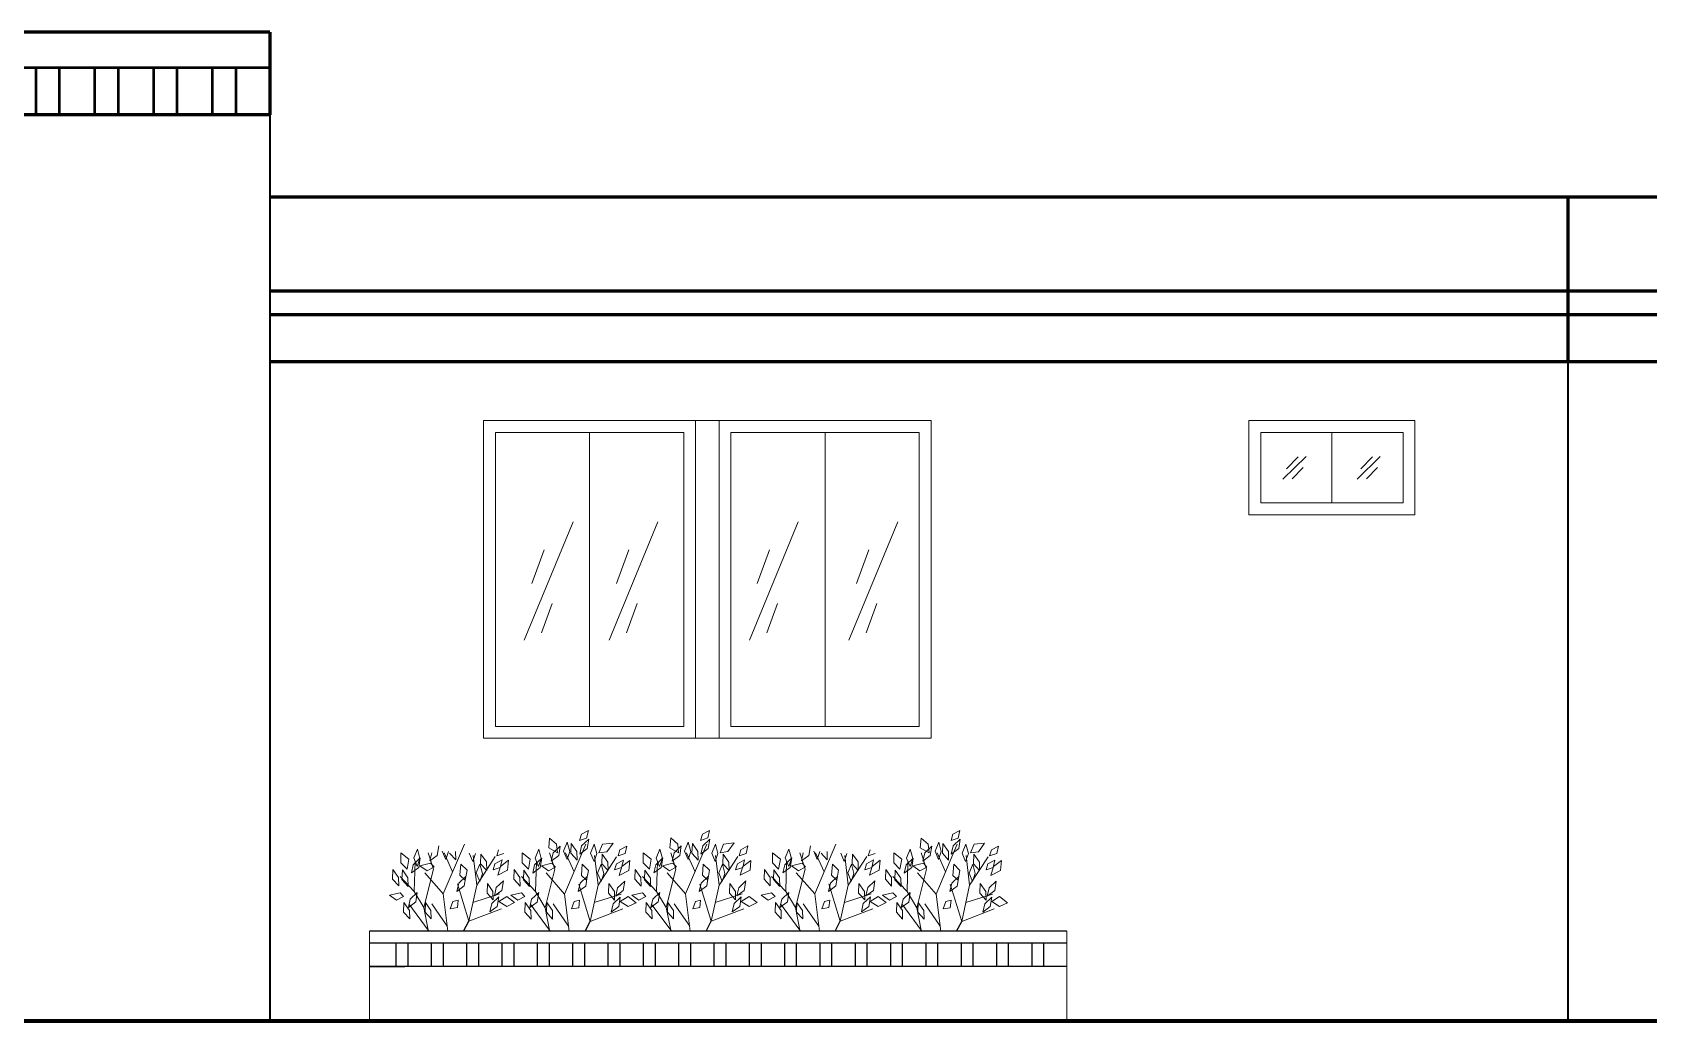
# Model space of a CAD drawing. Header units: centimetres. Extents: x 48 to 15845, y 265 to 7947.
# Drawn here: x 54.9 to 61.77, y 288.83 to 293.03 of the extents above; entities that cross this region are included whole.
import ezdxf

# ---------------------------------------------------------------- set-up
doc = ezdxf.new("R2010")
doc.units = ezdxf.units.CM
doc.layers.add('ARBOLES-PLANTA', color=7, linetype='Continuous')
for name, color, linetype, lineweight in [('bajo', 152, 'Continuous', 13), ('carga', 10, 'Continuous', 35), ('LOSA', 122, 'Continuous', 60), ('PUERTAS Y VENTANAS', 210, 'Continuous', 5), ('TIERRA', 3, 'Continuous', 90)]:
    doc.layers.add(name, color=color, linetype=linetype, lineweight=lineweight)

msp = doc.modelspace()

# ---------------------------------------------------------------- linework, layer by layer
at = {"layer": 'ARBOLES-PLANTA', "color": 52, "linetype": 'Continuous', "lineweight": 20}
for p, q in [((57.747, 289.6262), (57.777, 289.6421)), ((57.777, 289.6421), (57.7695, 289.6103)), ((56.6213, 289.5358), (56.6278, 289.5763)), ((57.0945, 289.5677), (57.0982, 289.61)), ((57.0982, 289.61), (57.1282, 289.5836)), ((57.1432, 289.5758), (57.1133, 289.5473)), ((57.1282, 289.5836), (57.1319, 289.5466)), ((57.1367, 289.5354), (57.1432, 289.5758)), ((57.1577, 289.5545), (57.1733, 289.5924)), ((57.1733, 289.5924), (57.1839, 289.5524)), ((57.1886, 289.5453), (57.1902, 289.5862)), ((57.1902, 289.5862), (57.2139, 289.5523)), ((57.2255, 289.5994), (57.233, 289.6259)), ((57.2555, 289.61), (57.2255, 289.5994)), ((57.2343, 289.577), (57.2262, 289.5418)), ((57.233, 289.6259), (57.2629, 289.6417)), ((57.2642, 289.6055), (57.2343, 289.577)), ((57.2629, 289.6417), (57.2555, 289.61)), ((57.2577, 289.5651), (57.2642, 289.6055)), ((57.2724, 289.546), (57.288, 289.5839)), ((57.288, 289.5839), (57.2986, 289.544)), ((57.3079, 289.5466), (57.3228, 289.5836)), ((57.3228, 289.5836), (57.3678, 289.5889)), ((57.3678, 289.5889), (57.3416, 289.5519)), ((57.3965, 289.5601), (57.4265, 289.576)), ((57.4265, 289.576), (57.419, 289.5442)), ((57.6085, 289.568), (57.6123, 289.6103)), ((57.6123, 289.6103), (57.6422, 289.5839)), ((57.6572, 289.5762), (57.6273, 289.5476)), ((57.6422, 289.5839), (57.646, 289.5469)), ((57.6507, 289.5357), (57.6572, 289.5762)), ((57.6717, 289.5548), (57.6873, 289.5927)), ((57.6873, 289.5927), (57.6979, 289.5528)), ((57.7026, 289.5456), (57.7043, 289.5865)), ((57.7043, 289.5865), (57.7279, 289.5526)), ((57.7395, 289.5998), (57.747, 289.6262)), ((57.7695, 289.6103), (57.7395, 289.5998)), ((57.7483, 289.5773), (57.7403, 289.5421)), ((57.7783, 289.6059), (57.7483, 289.5773)), ((57.7718, 289.5654), (57.7783, 289.6059)), ((57.7864, 289.5463), (57.802, 289.5842)), ((57.802, 289.5842), (57.8126, 289.5443)), ((57.8219, 289.5469), (57.8369, 289.5839)), ((57.8369, 289.5839), (57.8818, 289.5892)), ((57.8818, 289.5892), (57.8556, 289.5522)), ((57.9106, 289.5604), (57.9405, 289.5763)), ((57.9405, 289.5763), (57.933, 289.5446)), ((58.199, 289.5358), (58.2055, 289.5763)), ((58.6722, 289.5677), (58.676, 289.61)), ((58.676, 289.61), (58.7059, 289.5836)), ((58.7209, 289.5758), (58.691, 289.5473)), ((58.7059, 289.5836), (58.7096, 289.5466)), ((58.7144, 289.5354), (58.7209, 289.5758)), ((58.7354, 289.5545), (58.751, 289.5924)), ((58.751, 289.5924), (58.7616, 289.5524)), ((58.7663, 289.5453), (58.7679, 289.5862)), ((58.7679, 289.5862), (58.7916, 289.5523)), ((58.8032, 289.5994), (58.8107, 289.6259)), ((58.8332, 289.61), (58.8032, 289.5994)), ((58.812, 289.577), (58.804, 289.5418)), ((58.8107, 289.6259), (58.8407, 289.6417)), ((58.8419, 289.6055), (58.812, 289.577)), ((58.8407, 289.6417), (58.8332, 289.61)), ((58.8355, 289.5651), (58.8419, 289.6055)), ((58.8501, 289.546), (58.8657, 289.5839)), ((58.8657, 289.5839), (58.8763, 289.544)), ((58.8856, 289.5466), (58.9005, 289.5836)), ((58.9005, 289.5836), (58.9455, 289.5889)), ((58.9455, 289.5889), (58.9193, 289.5519)), ((58.9742, 289.5601), (59.0042, 289.576)), ((59.0042, 289.576), (58.9967, 289.5442)), ((56.4668, 289.547), (56.4668, 289.5047)), ((56.5005, 289.5206), (56.4668, 289.547)), ((56.4668, 289.5047), (56.493, 289.4783)), ((56.493, 289.4783), (56.5005, 289.5206)), ((56.5492, 289.5254), (56.5193, 289.4968)), ((56.5213, 289.5252), (56.5368, 289.5631)), ((56.536, 289.489), (56.5213, 289.5252)), ((56.5475, 289.5232), (56.536, 289.489)), ((56.5368, 289.5631), (56.5475, 289.5232)), ((56.5427, 289.4849), (56.5492, 289.5254)), ((56.5979, 289.5477), (56.5898, 289.5125)), ((56.5898, 289.5125), (56.6213, 289.5358)), ((56.6571, 289.5187), (56.6423, 289.5549)), ((56.6685, 289.5529), (56.6571, 289.5187)), ((56.6994, 289.5167), (56.6732, 289.5457)), ((56.6985, 289.5527), (56.6994, 289.5167)), ((56.7718, 289.5102), (56.757, 289.5464)), ((56.7832, 289.5444), (56.7718, 289.5102)), ((56.8049, 289.5011), (56.8065, 289.5421)), ((56.8065, 289.5421), (56.8302, 289.5082)), ((56.8302, 289.5082), (56.8311, 289.4721)), ((56.8663, 289.5011), (56.8962, 289.517)), ((56.8737, 289.5341), (56.8811, 289.5605)), ((56.9036, 289.5447), (56.8737, 289.5341)), ((56.8962, 289.517), (56.8887, 289.4853)), ((56.8898, 289.4888), (56.9235, 289.5153)), ((56.9235, 289.5153), (56.9197, 289.473)), ((56.9822, 289.5466), (56.9822, 289.5043)), ((57.0159, 289.5201), (56.9822, 289.5466)), ((57.0084, 289.4778), (57.0159, 289.5201)), ((57.0646, 289.5249), (57.0347, 289.4964)), ((57.0367, 289.5248), (57.0522, 289.5627)), ((57.0514, 289.4885), (57.0367, 289.5248)), ((57.0628, 289.5227), (57.0514, 289.4885)), ((57.0522, 289.5627), (57.0628, 289.5227)), ((57.0581, 289.4845), (57.0646, 289.5249)), ((57.1319, 289.5466), (57.0945, 289.5677)), ((57.1133, 289.5473), (57.1052, 289.5121)), ((57.1052, 289.5121), (57.1367, 289.5354)), ((57.1725, 289.5182), (57.1577, 289.5545)), ((57.1839, 289.5524), (57.1725, 289.5182)), ((57.2148, 289.5162), (57.1886, 289.5453)), ((57.2139, 289.5523), (57.2148, 289.5162)), ((57.2262, 289.5418), (57.2577, 289.5651)), ((57.2872, 289.5097), (57.2724, 289.546)), ((57.2986, 289.544), (57.2872, 289.5097)), ((57.3416, 289.5519), (57.3079, 289.5466)), ((57.3202, 289.5007), (57.3219, 289.5417)), ((57.3219, 289.5417), (57.3456, 289.5077)), ((57.3456, 289.5077), (57.3465, 289.4717)), ((57.3817, 289.5007), (57.4116, 289.5166)), ((57.3891, 289.5337), (57.3965, 289.5601)), ((57.419, 289.5442), (57.3891, 289.5337)), ((57.4116, 289.5166), (57.4041, 289.4848)), ((57.4052, 289.4884), (57.4389, 289.5149)), ((57.4389, 289.5149), (57.4351, 289.4726)), ((57.5299, 289.5205), (57.4962, 289.5469)), ((57.4962, 289.5469), (57.4962, 289.5046)), ((57.5224, 289.4782), (57.5299, 289.5205)), ((57.5786, 289.5252), (57.5487, 289.4967)), ((57.5507, 289.5251), (57.5663, 289.563)), ((57.5654, 289.4888), (57.5507, 289.5251)), ((57.5769, 289.523), (57.5654, 289.4888)), ((57.5663, 289.563), (57.5769, 289.523)), ((57.5721, 289.4848), (57.5786, 289.5252)), ((57.646, 289.5469), (57.6085, 289.568)), ((57.6273, 289.5476), (57.6192, 289.5124)), ((57.6192, 289.5124), (57.6507, 289.5357)), ((57.6865, 289.5185), (57.6717, 289.5548)), ((57.6979, 289.5528), (57.6865, 289.5185)), ((57.7288, 289.5165), (57.7026, 289.5456)), ((57.7279, 289.5526), (57.7288, 289.5165)), ((57.7403, 289.5421), (57.7718, 289.5654)), ((57.8012, 289.5101), (57.7864, 289.5463)), ((57.8126, 289.5443), (57.8012, 289.5101)), ((57.8556, 289.5522), (57.8219, 289.5469)), ((57.8343, 289.501), (57.8359, 289.542)), ((57.8359, 289.542), (57.8596, 289.5081)), ((57.8596, 289.5081), (57.8605, 289.472)), ((57.8957, 289.501), (57.9256, 289.5169)), ((57.9031, 289.534), (57.9106, 289.5604)), ((57.933, 289.5446), (57.9031, 289.534)), ((57.9256, 289.5169), (57.9182, 289.4852)), ((57.9192, 289.4887), (57.9529, 289.5152)), ((57.9529, 289.5152), (57.9492, 289.4729)), ((58.0782, 289.5206), (58.0445, 289.547)), ((58.0445, 289.547), (58.0445, 289.5047)), ((58.0445, 289.5047), (58.0707, 289.4783)), ((58.0707, 289.4783), (58.0782, 289.5206)), ((58.1269, 289.5254), (58.097, 289.4968)), ((58.099, 289.5252), (58.1145, 289.5631)), ((58.1137, 289.489), (58.099, 289.5252)), ((58.1252, 289.5232), (58.1137, 289.489)), ((58.1145, 289.5631), (58.1252, 289.5232)), ((58.1204, 289.4849), (58.1269, 289.5254)), ((58.1756, 289.5477), (58.1675, 289.5125)), ((58.1675, 289.5125), (58.199, 289.5358)), ((58.2348, 289.5187), (58.22, 289.5549)), ((58.2462, 289.5529), (58.2348, 289.5187)), ((58.2771, 289.5167), (58.2509, 289.5457)), ((58.2762, 289.5527), (58.2771, 289.5167)), ((58.3495, 289.5102), (58.3347, 289.5464)), ((58.3609, 289.5444), (58.3495, 289.5102)), ((58.3826, 289.5011), (58.3842, 289.5421)), ((58.3842, 289.5421), (58.4079, 289.5082)), ((58.4079, 289.5082), (58.4088, 289.4721)), ((58.444, 289.5011), (58.4739, 289.517)), ((58.4514, 289.5341), (58.4589, 289.5605)), ((58.4813, 289.5447), (58.4514, 289.5341)), ((58.4739, 289.517), (58.4664, 289.4853)), ((58.4675, 289.4888), (58.5012, 289.5153)), ((58.5012, 289.5153), (58.4974, 289.473)), ((58.5936, 289.5201), (58.5599, 289.5466)), ((58.5599, 289.5466), (58.5599, 289.5043)), ((58.5861, 289.4778), (58.5936, 289.5201)), ((58.6423, 289.5249), (58.6124, 289.4964)), ((58.6144, 289.5248), (58.6299, 289.5627)), ((58.6291, 289.4885), (58.6144, 289.5248)), ((58.6406, 289.5227), (58.6291, 289.4885)), ((58.6299, 289.5627), (58.6406, 289.5227)), ((58.6358, 289.4845), (58.6423, 289.5249)), ((58.7096, 289.5466), (58.6722, 289.5677)), ((58.691, 289.5473), (58.6829, 289.5121)), ((58.6829, 289.5121), (58.7144, 289.5354)), ((58.7502, 289.5182), (58.7354, 289.5545)), ((58.7616, 289.5524), (58.7502, 289.5182)), ((58.7925, 289.5162), (58.7663, 289.5453)), ((58.7916, 289.5523), (58.7925, 289.5162)), ((58.804, 289.5418), (58.8355, 289.5651)), ((58.8649, 289.5097), (58.8501, 289.546)), ((58.8763, 289.544), (58.8649, 289.5097)), ((58.9193, 289.5519), (58.8856, 289.5466)), ((58.8979, 289.5007), (58.8996, 289.5417)), ((58.8996, 289.5417), (58.9233, 289.5077)), ((58.9233, 289.5077), (58.9242, 289.4717)), ((58.9594, 289.5007), (58.9893, 289.5166)), ((58.9668, 289.5337), (58.9742, 289.5601)), ((58.9967, 289.5442), (58.9668, 289.5337)), ((58.9893, 289.5166), (58.9818, 289.4848)), ((58.9829, 289.4884), (59.0166, 289.5149)), ((59.0166, 289.5149), (59.0128, 289.4726)), ((56.431, 289.4354), (56.4327, 289.4763)), ((56.4327, 289.4763), (56.4564, 289.4424)), ((56.4564, 289.4424), (56.4573, 289.4063)), ((56.4714, 289.4333), (56.4731, 289.4742)), ((56.4731, 289.4742), (56.4967, 289.4403)), ((56.4967, 289.4403), (56.4977, 289.4042)), ((56.5193, 289.4968), (56.5112, 289.4616)), ((56.5112, 289.4616), (56.5427, 289.4849)), ((56.5926, 289.503), (56.5477, 289.4924)), ((56.5477, 289.4924), (56.5777, 289.4713)), ((56.5777, 289.4713), (56.6076, 289.4871)), ((56.6076, 289.4871), (56.5926, 289.503)), ((56.7425, 289.4469), (56.7126, 289.4183)), ((56.7176, 289.4518), (56.7214, 289.4994)), ((56.7401, 289.4307), (56.7176, 289.4518)), ((56.7214, 289.4994), (56.7476, 289.473)), ((56.736, 289.4064), (56.7425, 289.4469)), ((56.7476, 289.473), (56.7401, 289.4307)), ((56.7867, 289.4616), (56.8023, 289.4995)), ((56.8015, 289.4253), (56.7867, 289.4616)), ((56.8129, 289.4595), (56.8015, 289.4253)), ((56.8023, 289.4995), (56.8129, 289.4595)), ((56.8311, 289.4721), (56.8049, 289.5011)), ((56.8588, 289.4747), (56.8663, 289.5011)), ((56.8887, 289.4853), (56.8588, 289.4747)), ((56.8786, 289.4518), (56.8898, 289.4888)), ((56.9197, 289.473), (56.8786, 289.4518)), ((56.9464, 289.4349), (56.9481, 289.4759)), ((56.9481, 289.4759), (56.9718, 289.442)), ((56.9718, 289.442), (56.9727, 289.4059)), ((56.9822, 289.5043), (57.0084, 289.4778)), ((56.9868, 289.4328), (56.9885, 289.4738)), ((56.9885, 289.4738), (57.0121, 289.4399)), ((57.0121, 289.4399), (57.0131, 289.4038)), ((57.0347, 289.4964), (57.0266, 289.4612)), ((57.0266, 289.4612), (57.0581, 289.4845)), ((57.108, 289.5026), (57.0631, 289.492)), ((57.0631, 289.492), (57.0931, 289.4708)), ((57.0931, 289.4708), (57.123, 289.4867)), ((57.123, 289.4867), (57.108, 289.5026)), ((57.2579, 289.4464), (57.228, 289.4179)), ((57.233, 289.4514), (57.2367, 289.499)), ((57.2555, 289.4303), (57.233, 289.4514)), ((57.2367, 289.499), (57.2629, 289.4726)), ((57.2514, 289.406), (57.2579, 289.4464)), ((57.2629, 289.4726), (57.2555, 289.4303)), ((57.3021, 289.4611), (57.3177, 289.4991)), ((57.3169, 289.4249), (57.3021, 289.4611)), ((57.3283, 289.4591), (57.3169, 289.4249)), ((57.3177, 289.4991), (57.3283, 289.4591)), ((57.3465, 289.4717), (57.3202, 289.5007)), ((57.3742, 289.4743), (57.3817, 289.5007)), ((57.4041, 289.4848), (57.3742, 289.4743)), ((57.394, 289.4514), (57.4052, 289.4884)), ((57.4351, 289.4726), (57.394, 289.4514)), ((57.4605, 289.4353), (57.4621, 289.4762)), ((57.4621, 289.4762), (57.4858, 289.4423)), ((57.4858, 289.4423), (57.4867, 289.4062)), ((57.4962, 289.5046), (57.5224, 289.4782)), ((57.5008, 289.4331), (57.5025, 289.4741)), ((57.5025, 289.4741), (57.5261, 289.4402)), ((57.5261, 289.4402), (57.5271, 289.4041)), ((57.5487, 289.4967), (57.5406, 289.4615)), ((57.5406, 289.4615), (57.5721, 289.4848)), ((57.622, 289.5029), (57.5771, 289.4923)), ((57.5771, 289.4923), (57.6071, 289.4712)), ((57.6071, 289.4712), (57.637, 289.487)), ((57.637, 289.487), (57.622, 289.5029)), ((57.7719, 289.4467), (57.742, 289.4182)), ((57.747, 289.4517), (57.7508, 289.4993)), ((57.7695, 289.4306), (57.747, 289.4517)), ((57.7508, 289.4993), (57.777, 289.4729)), ((57.7654, 289.4063), (57.7719, 289.4467)), ((57.777, 289.4729), (57.7695, 289.4306)), ((57.8162, 289.4615), (57.8317, 289.4994)), ((57.8309, 289.4252), (57.8162, 289.4615)), ((57.8424, 289.4594), (57.8309, 289.4252)), ((57.8317, 289.4994), (57.8424, 289.4594)), ((57.8605, 289.472), (57.8343, 289.501)), ((57.8882, 289.4746), (57.8957, 289.501)), ((57.9182, 289.4852), (57.8882, 289.4746)), ((57.908, 289.4517), (57.9192, 289.4887)), ((57.9492, 289.4729), (57.908, 289.4517)), ((58.0088, 289.4354), (58.0104, 289.4763)), ((58.0104, 289.4763), (58.0341, 289.4424)), ((58.0341, 289.4424), (58.035, 289.4063)), ((58.0491, 289.4333), (58.0508, 289.4742)), ((58.0508, 289.4742), (58.0744, 289.4403)), ((58.0744, 289.4403), (58.0754, 289.4042)), ((58.097, 289.4968), (58.0889, 289.4616)), ((58.0889, 289.4616), (58.1204, 289.4849)), ((58.1703, 289.503), (58.1254, 289.4924)), ((58.1254, 289.4924), (58.1554, 289.4713)), ((58.1554, 289.4713), (58.1853, 289.4871)), ((58.1853, 289.4871), (58.1703, 289.503)), ((58.3202, 289.4469), (58.2903, 289.4183)), ((58.2953, 289.4518), (58.2991, 289.4994)), ((58.3178, 289.4307), (58.2953, 289.4518)), ((58.2991, 289.4994), (58.3253, 289.473)), ((58.3137, 289.4064), (58.3202, 289.4469)), ((58.3253, 289.473), (58.3178, 289.4307)), ((58.3645, 289.4616), (58.38, 289.4995)), ((58.3792, 289.4253), (58.3645, 289.4616)), ((58.3906, 289.4595), (58.3792, 289.4253)), ((58.38, 289.4995), (58.3906, 289.4595)), ((58.4088, 289.4721), (58.3826, 289.5011)), ((58.4365, 289.4747), (58.444, 289.5011)), ((58.4664, 289.4853), (58.4365, 289.4747)), ((58.4563, 289.4518), (58.4675, 289.4888)), ((58.4974, 289.473), (58.4563, 289.4518)), ((58.5241, 289.4349), (58.5258, 289.4759)), ((58.5258, 289.4759), (58.5495, 289.442)), ((58.5495, 289.442), (58.5504, 289.4059)), ((58.5599, 289.5043), (58.5861, 289.4778)), ((58.5645, 289.4328), (58.5662, 289.4738)), ((58.5662, 289.4738), (58.5898, 289.4399)), ((58.5898, 289.4399), (58.5908, 289.4038)), ((58.6124, 289.4964), (58.6043, 289.4612)), ((58.6043, 289.4612), (58.6358, 289.4845)), ((58.6857, 289.5026), (58.6408, 289.492)), ((58.6408, 289.492), (58.6708, 289.4708)), ((58.6708, 289.4708), (58.7007, 289.4867)), ((58.7007, 289.4867), (58.6857, 289.5026)), ((58.8356, 289.4464), (58.8057, 289.4179)), ((58.8107, 289.4514), (58.8145, 289.499)), ((58.8332, 289.4303), (58.8107, 289.4514)), ((58.8145, 289.499), (58.8407, 289.4726)), ((58.8291, 289.406), (58.8356, 289.4464)), ((58.8407, 289.4726), (58.8332, 289.4303)), ((58.8798, 289.4611), (58.8954, 289.4991)), ((58.8946, 289.4249), (58.8798, 289.4611)), ((58.906, 289.4591), (58.8946, 289.4249)), ((58.8954, 289.4991), (58.906, 289.4591)), ((58.9242, 289.4717), (58.8979, 289.5007)), ((58.9519, 289.4743), (58.9594, 289.5007)), ((58.9818, 289.4848), (58.9519, 289.4743)), ((58.9717, 289.4514), (58.9829, 289.4884)), ((59.0128, 289.4726), (58.9717, 289.4514)), ((56.4631, 289.3778), (56.4182, 289.3672)), ((56.4573, 289.4063), (56.431, 289.4354)), ((56.4781, 289.362), (56.4631, 289.3778)), ((56.4977, 289.4042), (56.4714, 289.4333)), ((56.5365, 289.379), (56.5065, 289.3504)), ((56.53, 289.3385), (56.5365, 289.379)), ((56.7126, 289.4183), (56.7045, 289.3831)), ((56.7045, 289.3831), (56.736, 289.4064)), ((56.8325, 289.376), (56.8341, 289.4169)), ((56.8587, 289.3469), (56.8325, 289.376)), ((56.8341, 289.4169), (56.8578, 289.383)), ((56.8578, 289.383), (56.8587, 289.3469)), ((56.8719, 289.3992), (56.8638, 289.364)), ((56.8638, 289.364), (56.8953, 289.3873)), ((56.9018, 289.4278), (56.8719, 289.3992)), ((56.8953, 289.3873), (56.9018, 289.4278)), ((56.9785, 289.3774), (56.9336, 289.3668)), ((56.9727, 289.4059), (56.9464, 289.4349)), ((56.9934, 289.3615), (56.9785, 289.3774)), ((57.0131, 289.4038), (56.9868, 289.4328)), ((57.0518, 289.3785), (57.0219, 289.35)), ((57.0454, 289.3381), (57.0518, 289.3785)), ((57.228, 289.4179), (57.2199, 289.3827)), ((57.2199, 289.3827), (57.2514, 289.406)), ((57.3479, 289.3755), (57.3495, 289.4165)), ((57.3741, 289.3465), (57.3479, 289.3755)), ((57.3495, 289.4165), (57.3732, 289.3826)), ((57.3732, 289.3826), (57.3741, 289.3465)), ((57.3872, 289.3988), (57.3792, 289.3636)), ((57.3792, 289.3636), (57.4107, 289.3869)), ((57.4171, 289.4273), (57.3872, 289.3988)), ((57.4107, 289.3869), (57.4171, 289.4273)), ((57.4925, 289.3777), (57.4476, 289.3671)), ((57.4867, 289.4062), (57.4605, 289.4353)), ((57.5075, 289.3618), (57.4925, 289.3777)), ((57.5271, 289.4041), (57.5008, 289.4331)), ((57.5659, 289.3788), (57.536, 289.3503)), ((57.5594, 289.3384), (57.5659, 289.3788)), ((57.742, 289.4182), (57.7339, 289.383)), ((57.7339, 289.383), (57.7654, 289.4063)), ((57.8619, 289.3759), (57.8635, 289.4168)), ((57.8881, 289.3468), (57.8619, 289.3759)), ((57.8635, 289.4168), (57.8872, 289.3829)), ((57.8872, 289.3829), (57.8881, 289.3468)), ((57.9013, 289.3991), (57.8932, 289.3639)), ((57.8932, 289.3639), (57.9247, 289.3872)), ((57.9312, 289.4276), (57.9013, 289.3991)), ((57.9247, 289.3872), (57.9312, 289.4276)), ((58.0408, 289.3778), (57.9959, 289.3672)), ((58.035, 289.4063), (58.0088, 289.4354)), ((58.0558, 289.362), (58.0408, 289.3778)), ((58.0754, 289.4042), (58.0491, 289.4333)), ((58.1142, 289.379), (58.0843, 289.3504)), ((58.1077, 289.3385), (58.1142, 289.379)), ((58.2903, 289.4183), (58.2822, 289.3831)), ((58.2822, 289.3831), (58.3137, 289.4064)), ((58.4102, 289.376), (58.4118, 289.4169)), ((58.4364, 289.3469), (58.4102, 289.376)), ((58.4118, 289.4169), (58.4355, 289.383)), ((58.4355, 289.383), (58.4364, 289.3469)), ((58.4496, 289.3992), (58.4415, 289.364)), ((58.4415, 289.364), (58.473, 289.3873)), ((58.4795, 289.4278), (58.4496, 289.3992)), ((58.473, 289.3873), (58.4795, 289.4278)), ((58.5562, 289.3774), (58.5113, 289.3668)), ((58.5504, 289.4059), (58.5241, 289.4349)), ((58.5711, 289.3615), (58.5562, 289.3774)), ((58.5908, 289.4038), (58.5645, 289.4328)), ((58.6296, 289.3785), (58.5996, 289.35)), ((58.6231, 289.3381), (58.6296, 289.3785)), ((58.8057, 289.4179), (58.7976, 289.3827)), ((58.7976, 289.3827), (58.8291, 289.406)), ((58.9256, 289.3755), (58.9272, 289.4165)), ((58.9518, 289.3465), (58.9256, 289.3755)), ((58.9272, 289.4165), (58.9509, 289.3826)), ((58.9509, 289.3826), (58.9518, 289.3465)), ((58.9649, 289.3988), (58.9569, 289.3636)), ((58.9569, 289.3636), (58.9884, 289.3869)), ((58.9949, 289.4273), (58.9649, 289.3988)), ((58.9884, 289.3869), (58.9949, 289.4273)), ((56.4182, 289.3672), (56.4481, 289.3461)), ((56.4481, 289.3461), (56.4781, 289.362)), ((56.4778, 289.2954), (56.4794, 289.3363)), ((56.4794, 289.3363), (56.5031, 289.3024)), ((56.5065, 289.3504), (56.4985, 289.3152)), ((56.4985, 289.3152), (56.53, 289.3385)), ((56.5031, 289.3024), (56.504, 289.2663)), ((56.5691, 289.2954), (56.5708, 289.3363)), ((56.5708, 289.3363), (56.5944, 289.3024)), ((56.5944, 289.3024), (56.5954, 289.2663)), ((56.6764, 289.3091), (56.6877, 289.3408)), ((56.7064, 289.3144), (56.6764, 289.3091)), ((56.6877, 289.3408), (56.7101, 289.3461)), ((56.7101, 289.3461), (56.7064, 289.3144)), ((56.8527, 289.3313), (56.8447, 289.2961)), ((56.8447, 289.2961), (56.8762, 289.3194)), ((56.8826, 289.3599), (56.8527, 289.3313)), ((56.8762, 289.3194), (56.8826, 289.3599)), ((56.8823, 289.3408), (56.916, 289.362)), ((56.916, 289.3197), (56.8823, 289.3408)), ((56.916, 289.362), (56.9497, 289.3355)), ((56.9497, 289.3355), (56.916, 289.3197)), ((56.9336, 289.3668), (56.9635, 289.3457)), ((56.9635, 289.3457), (56.9934, 289.3615)), ((56.9932, 289.2949), (56.9948, 289.3359)), ((56.9948, 289.3359), (57.0185, 289.302)), ((57.0219, 289.35), (57.0139, 289.3148)), ((57.0139, 289.3148), (57.0454, 289.3381)), ((57.0185, 289.302), (57.0194, 289.2659)), ((57.0845, 289.2949), (57.0862, 289.3359)), ((57.0862, 289.3359), (57.1098, 289.302)), ((57.1098, 289.302), (57.1108, 289.2659)), ((57.1918, 289.3087), (57.2031, 289.3404)), ((57.2218, 289.314), (57.1918, 289.3087)), ((57.2031, 289.3404), (57.2255, 289.3457)), ((57.2255, 289.3457), (57.2218, 289.314)), ((57.3681, 289.3309), (57.3601, 289.2957)), ((57.3601, 289.2957), (57.3916, 289.319)), ((57.398, 289.3594), (57.3681, 289.3309)), ((57.3916, 289.319), (57.398, 289.3594)), ((57.3977, 289.3404), (57.4314, 289.3615)), ((57.4314, 289.3192), (57.3977, 289.3404)), ((57.4314, 289.3615), (57.4651, 289.3351)), ((57.4651, 289.3351), (57.4314, 289.3192)), ((57.4476, 289.3671), (57.4775, 289.346)), ((57.4775, 289.346), (57.5075, 289.3618)), ((57.5072, 289.2952), (57.5089, 289.3362)), ((57.5089, 289.3362), (57.5325, 289.3023)), ((57.536, 289.3503), (57.5279, 289.3151)), ((57.5279, 289.3151), (57.5594, 289.3384)), ((57.5325, 289.3023), (57.5335, 289.2662)), ((57.5985, 289.2952), (57.6002, 289.3362)), ((57.6002, 289.3362), (57.6238, 289.3023)), ((57.6238, 289.3023), (57.6248, 289.2662)), ((57.7059, 289.309), (57.7171, 289.3407)), ((57.7358, 289.3143), (57.7059, 289.309)), ((57.7171, 289.3407), (57.7395, 289.346)), ((57.7395, 289.346), (57.7358, 289.3143)), ((57.8822, 289.3312), (57.8741, 289.296)), ((57.8741, 289.296), (57.9056, 289.3193)), ((57.9121, 289.3598), (57.8822, 289.3312)), ((57.9056, 289.3193), (57.9121, 289.3598)), ((57.9117, 289.3407), (57.9454, 289.3618)), ((57.9454, 289.3195), (57.9117, 289.3407)), ((57.9454, 289.3618), (57.9791, 289.3354)), ((57.9791, 289.3354), (57.9454, 289.3195)), ((57.9959, 289.3672), (58.0258, 289.3461)), ((58.0258, 289.3461), (58.0558, 289.362)), ((58.0555, 289.2954), (58.0571, 289.3363)), ((58.0571, 289.3363), (58.0808, 289.3024)), ((58.0843, 289.3504), (58.0762, 289.3152)), ((58.0762, 289.3152), (58.1077, 289.3385)), ((58.0808, 289.3024), (58.0817, 289.2663)), ((58.1468, 289.2954), (58.1485, 289.3363)), ((58.1485, 289.3363), (58.1721, 289.3024)), ((58.1721, 289.3024), (58.1731, 289.2663)), ((58.2541, 289.3091), (58.2654, 289.3408)), ((58.2841, 289.3144), (58.2541, 289.3091)), ((58.2654, 289.3408), (58.2878, 289.3461)), ((58.2878, 289.3461), (58.2841, 289.3144)), ((58.4304, 289.3313), (58.4224, 289.2961)), ((58.4224, 289.2961), (58.4539, 289.3194)), ((58.4604, 289.3599), (58.4304, 289.3313)), ((58.4539, 289.3194), (58.4604, 289.3599)), ((58.46, 289.3408), (58.4937, 289.362)), ((58.4937, 289.3197), (58.46, 289.3408)), ((58.4937, 289.362), (58.5274, 289.3355)), ((58.5274, 289.3355), (58.4937, 289.3197)), ((58.5113, 289.3668), (58.5412, 289.3457)), ((58.5412, 289.3457), (58.5711, 289.3615)), ((58.5709, 289.2949), (58.5725, 289.3359)), ((58.5725, 289.3359), (58.5962, 289.302)), ((58.5996, 289.35), (58.5916, 289.3148)), ((58.5916, 289.3148), (58.6231, 289.3381)), ((58.5962, 289.302), (58.5971, 289.2659)), ((58.6622, 289.2949), (58.6639, 289.3359)), ((58.6639, 289.3359), (58.6875, 289.302)), ((58.6875, 289.302), (58.6885, 289.2659)), ((58.7695, 289.3087), (58.7808, 289.3404)), ((58.7995, 289.314), (58.7695, 289.3087)), ((58.7808, 289.3404), (58.8032, 289.3457)), ((58.8032, 289.3457), (58.7995, 289.314)), ((58.9458, 289.3309), (58.9378, 289.2957)), ((58.9378, 289.2957), (58.9693, 289.319)), ((58.9757, 289.3594), (58.9458, 289.3309)), ((58.9693, 289.319), (58.9757, 289.3594)), ((58.9754, 289.3404), (59.0091, 289.3615)), ((59.0091, 289.3192), (58.9754, 289.3404)), ((59.0091, 289.3615), (59.0428, 289.3351)), ((59.0428, 289.3351), (59.0091, 289.3192)), ((56.504, 289.2663), (56.4778, 289.2954)), ((56.5954, 289.2663), (56.5691, 289.2954)), ((57.0194, 289.2659), (56.9932, 289.2949)), ((57.1108, 289.2659), (57.0845, 289.2949)), ((57.5335, 289.2662), (57.5072, 289.2952)), ((57.6248, 289.2662), (57.5985, 289.2952)), ((58.0817, 289.2663), (58.0555, 289.2954)), ((58.1731, 289.2663), (58.1468, 289.2954)), ((58.5971, 289.2659), (58.5709, 289.2949)), ((58.6885, 289.2659), (58.6622, 289.2949))]:
    msp.add_line(p, q, dxfattribs=at)
at = {"layer": 'ARBOLES-PLANTA', "color": 39, "linetype": 'Continuous', "lineweight": 20}
for p, q in [((56.6465, 289.3725), (56.7363, 289.584)), ((57.1619, 289.3721), (57.2517, 289.5836)), ((57.6759, 289.3724), (57.7657, 289.5839)), ((58.2242, 289.3725), (58.314, 289.584)), ((58.7396, 289.3721), (58.8294, 289.5836)), ((56.523, 289.3831), (56.5267, 289.51)), ((56.6053, 289.4783), (56.5829, 289.547)), ((56.6865, 289.4666), (56.6502, 289.547)), ((56.7887, 289.4095), (56.7738, 289.5364)), ((56.7887, 289.4095), (56.8673, 289.5311)), ((57.0384, 289.3827), (57.0421, 289.5096)), ((57.1207, 289.4778), (57.0982, 289.5466)), ((57.2019, 289.4662), (57.1656, 289.5466)), ((57.3041, 289.4091), (57.2891, 289.536)), ((57.3041, 289.4091), (57.3827, 289.5307)), ((57.5524, 289.383), (57.5561, 289.5099)), ((57.6347, 289.4782), (57.6123, 289.5469)), ((57.7159, 289.4665), (57.6796, 289.5469)), ((57.8181, 289.4094), (57.8032, 289.5363)), ((57.8181, 289.4094), (57.8968, 289.531)), ((58.1007, 289.3831), (58.1044, 289.51)), ((58.183, 289.4783), (58.1606, 289.547)), ((58.2642, 289.4666), (58.2279, 289.547)), ((58.3664, 289.4095), (58.3515, 289.5364)), ((58.3664, 289.4095), (58.445, 289.5311)), ((58.6161, 289.3827), (58.6198, 289.5096)), ((58.6984, 289.4778), (58.676, 289.5466)), ((58.7796, 289.4662), (58.7433, 289.5466)), ((58.8818, 289.4091), (58.8669, 289.536)), ((58.8818, 289.4091), (58.9604, 289.5307)), ((56.523, 289.3831), (56.4631, 289.4465)), ((56.5641, 289.3144), (56.6053, 289.4783)), ((56.6465, 289.3725), (56.5679, 289.4624)), ((57.0384, 289.3827), (56.9785, 289.4461)), ((57.0795, 289.314), (57.1207, 289.4778)), ((57.1619, 289.3721), (57.0833, 289.462)), ((57.5524, 289.383), (57.4925, 289.4464)), ((57.5936, 289.3143), (57.6347, 289.4782)), ((57.6759, 289.3724), (57.5973, 289.4623)), ((58.1007, 289.3831), (58.0408, 289.4465)), ((58.1418, 289.3144), (58.183, 289.4783)), ((58.2242, 289.3725), (58.1456, 289.4624)), ((58.6161, 289.3827), (58.5562, 289.4461)), ((58.6572, 289.314), (58.6984, 289.4778)), ((58.7396, 289.3721), (58.661, 289.462)), ((56.5641, 289.3144), (56.523, 289.3831)), ((56.6663, 289.2136), (56.6465, 289.3725)), ((56.755, 289.2562), (56.7064, 289.4148)), ((56.755, 289.2562), (56.7887, 289.4095)), ((56.7725, 289.3358), (56.8861, 289.3725)), ((57.0795, 289.314), (57.0384, 289.3827)), ((57.1816, 289.2136), (57.1619, 289.3721)), ((57.2704, 289.2558), (57.2218, 289.4144)), ((57.2704, 289.2558), (57.3041, 289.4091)), ((57.2879, 289.3354), (57.4014, 289.3721)), ((57.5936, 289.3143), (57.5524, 289.383)), ((57.6957, 289.2136), (57.6759, 289.3724)), ((57.7845, 289.2561), (57.7358, 289.4147)), ((57.7845, 289.2561), (57.8181, 289.4094)), ((57.8019, 289.3357), (57.9155, 289.3724)), ((58.1418, 289.3144), (58.1007, 289.3831)), ((58.244, 289.2136), (58.2242, 289.3725)), ((58.3327, 289.2562), (58.2841, 289.4148)), ((58.3327, 289.2562), (58.3664, 289.4095)), ((58.3502, 289.3358), (58.4638, 289.3725)), ((58.6572, 289.314), (58.6161, 289.3827)), ((58.7594, 289.2136), (58.7396, 289.3721)), ((58.8481, 289.2558), (58.7995, 289.4144)), ((58.8481, 289.2558), (58.8818, 289.4091)), ((58.8656, 289.3354), (58.9791, 289.3721)), ((56.5829, 289.2192), (56.5005, 289.3302)), ((56.5829, 289.2192), (56.5641, 289.3144)), ((56.6636, 289.2353), (56.5978, 289.3302)), ((56.755, 289.2562), (56.8935, 289.3091)), ((57.0982, 289.2188), (57.0159, 289.3298)), ((57.0982, 289.2188), (57.0795, 289.314)), ((57.179, 289.2349), (57.1132, 289.3298)), ((57.2704, 289.2558), (57.4089, 289.3087)), ((57.6123, 289.2191), (57.5299, 289.3301)), ((57.6123, 289.2191), (57.5936, 289.3143)), ((57.693, 289.2352), (57.6272, 289.3301)), ((57.7845, 289.2561), (57.923, 289.309)), ((58.1606, 289.2192), (58.0782, 289.3302)), ((58.1606, 289.2192), (58.1418, 289.3144)), ((58.2413, 289.2353), (58.1755, 289.3302)), ((58.3327, 289.2562), (58.4712, 289.3091)), ((58.676, 289.2188), (58.5936, 289.3298)), ((58.676, 289.2188), (58.6572, 289.314)), ((58.7567, 289.2349), (58.6909, 289.3298)), ((58.8481, 289.2558), (58.9866, 289.3087))]:
    msp.add_line(p, q, dxfattribs=at)
at = {"layer": 'ARBOLES-PLANTA', "color": 39, "linetype": 'Continuous'}
for p, q in [((56.7329, 289.2136), (56.755, 289.2562)), ((57.2486, 289.2136), (57.2704, 289.2558)), ((57.7624, 289.2136), (57.7845, 289.2561)), ((58.3107, 289.2136), (58.3327, 289.2562)), ((58.8263, 289.2136), (58.8481, 289.2558)), ((56.5873, 289.2136), (56.5829, 289.2192)), ((57.1023, 289.2136), (57.0982, 289.2188)), ((57.6166, 289.2136), (57.6123, 289.2191)), ((58.165, 289.2136), (58.1606, 289.2192)), ((58.6801, 289.2136), (58.676, 289.2188))]:
    msp.add_line(p, q, dxfattribs=at)
at = {"layer": 'bajo', "linetype": 'ByBlock', "lineweight": -2}
for p, q in [((59.2945, 289.2136), (56.3339, 289.2136)), ((59.2945, 289.1636), (56.3339, 289.1636)), ((56.4473, 289.0636), (56.4473, 289.1636)), ((56.4973, 289.0636), (56.4973, 289.1636)), ((56.5973, 289.0636), (56.5973, 289.1636)), ((56.6473, 289.0636), (56.6473, 289.1636)), ((56.7473, 289.0636), (56.7473, 289.1636)), ((56.7973, 289.0636), (56.7973, 289.1636)), ((56.8973, 289.0636), (56.8973, 289.1636)), ((56.9473, 289.0636), (56.9473, 289.1636)), ((57.0473, 289.0636), (57.0473, 289.1636)), ((57.0973, 289.0636), (57.0973, 289.1636)), ((57.1973, 289.0636), (57.1973, 289.1636)), ((57.2473, 289.0636), (57.2473, 289.1636)), ((57.3473, 289.0636), (57.3473, 289.1636)), ((57.3973, 289.0636), (57.3973, 289.1636)), ((57.4973, 289.0636), (57.4973, 289.1636)), ((57.5473, 289.0636), (57.5473, 289.1636)), ((57.6473, 289.0636), (57.6473, 289.1636)), ((57.6973, 289.0636), (57.6973, 289.1636)), ((57.7973, 289.0636), (57.7973, 289.1636)), ((57.8473, 289.0636), (57.8473, 289.1636)), ((57.9473, 289.0636), (57.9473, 289.1636)), ((57.9973, 289.0636), (57.9973, 289.1636)), ((58.0973, 289.0636), (58.0973, 289.1636)), ((58.1473, 289.0636), (58.1473, 289.1636)), ((58.2473, 289.0636), (58.2473, 289.1636)), ((58.2973, 289.0636), (58.2973, 289.1636)), ((58.3973, 289.0636), (58.3973, 289.1636)), ((58.4473, 289.0636), (58.4473, 289.1636)), ((58.5473, 289.0636), (58.5473, 289.1636)), ((58.5973, 289.0636), (58.5973, 289.1636)), ((58.6973, 289.0636), (58.6973, 289.1636)), ((58.7473, 289.0636), (58.7473, 289.1636)), ((58.8473, 289.0636), (58.8473, 289.1636)), ((58.8973, 289.0636), (58.8973, 289.1636)), ((58.9973, 289.0636), (58.9973, 289.1636)), ((59.0473, 289.0636), (59.0473, 289.1636)), ((59.1473, 289.0636), (59.1473, 289.1636)), ((59.1973, 289.0636), (59.1973, 289.1636)), ((59.2945, 289.0636), (56.3339, 289.0636)), ((56.3339, 289.0636), (56.4839, 289.0636))]:
    msp.add_line(p, q, dxfattribs=at)
at = {"layer": 'bajo', "linetype": 'ByBlock'}
for p, q in [((56.3339, 289.2136), (56.3339, 288.8338)), ((59.2945, 289.2136), (59.2945, 288.8338))]:
    msp.add_line(p, q, dxfattribs=at)
at = {"layer": 'carga', "linetype": 'ByBlock'}
for p, q in [((55.91, 292.6838), (55.91, 291.6338)), ((55.91, 291.6338), (55.91, 288.8338)), ((61.4225, 291.6338), (61.4225, 288.8338))]:
    msp.add_line(p, q, dxfattribs=at)
at = {"layer": 'LOSA', "linetype": 'ByBlock'}
for p, q in [((55.91, 293.0338), (53.3786, 293.0338)), ((55.91, 293.0338), (55.91, 292.6838)), ((55.91, 292.6838), (53.3786, 292.6838)), ((73.7472, 292.3338), (55.91, 292.3338)), ((61.4225, 292.3338), (61.4225, 291.6338)), ((73.7472, 291.9338), (55.91, 291.9338)), ((73.7472, 291.8338), (55.91, 291.8338)), ((73.7472, 291.6338), (55.91, 291.6338))]:
    msp.add_line(p, q, dxfattribs=at)
at = {"layer": 'LOSA', "linetype": 'ByBlock', "lineweight": 50}
for p, q in [((53.3786, 292.8838), (55.91, 292.8838)), ((54.9159, 292.8838), (54.9159, 292.6838)), ((55.0159, 292.8838), (55.0159, 292.6838)), ((55.1659, 292.8838), (55.1659, 292.6838)), ((55.2659, 292.8838), (55.2659, 292.6891)), ((55.2659, 292.8838), (55.2659, 292.6838)), ((55.4159, 292.8838), (55.4159, 292.6838)), ((55.5159, 292.8838), (55.5159, 292.6838)), ((55.6659, 292.8838), (55.6659, 292.6891)), ((55.6659, 292.8838), (55.6659, 292.6838)), ((55.7659, 292.8838), (55.7659, 292.6838))]:
    msp.add_line(p, q, dxfattribs=at)
at = {"layer": 'PUERTAS Y VENTANAS', "linetype": 'ByBlock'}
for p, q in [((56.8179, 291.3838), (56.8179, 290.0338)), ((58.7179, 291.3838), (56.8179, 291.3838)), ((56.8179, 291.3838), (57.6179, 291.3838)), ((57.7179, 291.3838), (57.7179, 290.0338)), ((57.8179, 291.3838), (57.8179, 290.0338)), ((58.7179, 291.3838), (57.9179, 291.3838)), ((58.7179, 291.3838), (58.7179, 290.0338)), ((60.7725, 291.3838), (60.0679, 291.3838)), ((60.0679, 291.3838), (60.0679, 290.9838)), ((60.7725, 291.3838), (60.7725, 290.9838)), ((56.8679, 291.3338), (57.5679, 291.3338)), ((56.8679, 291.3338), (56.8679, 290.0838)), ((57.5679, 291.3338), (56.8679, 291.3338)), ((57.2679, 290.0838), (57.2679, 291.3338)), ((57.6679, 291.3338), (57.5679, 291.3338)), ((57.6679, 291.3338), (57.6679, 290.0838)), ((57.8679, 291.3338), (57.8679, 290.0838)), ((57.9679, 291.3338), (57.8679, 291.3338)), ((58.6679, 291.3338), (57.9679, 291.3338)), ((58.6679, 291.3338), (57.9679, 291.3338)), ((58.2679, 290.0838), (58.2679, 291.3338)), ((58.6679, 291.3338), (58.6679, 290.0838)), ((60.7225, 291.3338), (60.1179, 291.3338)), ((60.1179, 291.3338), (60.1179, 291.0338)), ((60.4202, 291.3338), (60.4202, 291.0338)), ((60.7225, 291.3338), (60.7225, 291.0338)), ((60.7225, 291.0338), (60.1179, 291.0338)), ((60.7225, 291.0338), (60.4202, 291.0338)), ((60.7725, 290.9838), (60.0679, 290.9838)), ((57.5679, 290.0838), (56.8679, 290.0838)), ((56.8679, 290.0838), (57.2679, 290.0838)), ((57.6679, 290.0838), (57.5679, 290.0838)), ((58.6679, 290.0838), (57.8679, 290.0838)), ((57.9179, 290.0838), (57.8679, 290.0838)), ((57.8679, 290.0838), (58.2679, 290.0838)), ((58.7179, 290.0338), (56.8179, 290.0338))]:
    msp.add_line(p, q, dxfattribs=at)
at = {"layer": 'PUERTAS Y VENTANAS', "linetype": 'ByBlock', "lineweight": 5}
for p, q in [((60.2121, 291.1356), (60.3103, 291.2307)), ((60.2272, 291.1794), (60.277, 291.2292)), ((60.5275, 291.1356), (60.6257, 291.2307)), ((60.5426, 291.1794), (60.5925, 291.2292)), ((60.2514, 291.1371), (60.2982, 291.1839)), ((60.5668, 291.1371), (60.6136, 291.1839)), ((56.9908, 290.4515), (57.198, 290.9543)), ((57.3508, 290.4515), (57.5581, 290.9543)), ((57.9471, 290.4515), (58.1543, 290.9543)), ((58.3694, 290.4515), (58.5767, 290.9543)), ((57.0226, 290.6921), (57.0751, 290.8346)), ((57.3826, 290.6921), (57.4351, 290.8346)), ((57.9789, 290.6921), (58.0314, 290.8346)), ((58.4012, 290.6921), (58.4537, 290.8346)), ((57.0641, 290.4816), (57.1095, 290.6071)), ((57.4241, 290.4816), (57.4695, 290.6071)), ((58.0204, 290.4816), (58.0657, 290.6071)), ((58.4427, 290.4816), (58.4881, 290.6071))]:
    msp.add_line(p, q, dxfattribs=at)
at = {"layer": 'TIERRA', "linetype": 'ByBlock'}
msp.add_line((47.804, 288.8338), (74.2096, 288.8338), dxfattribs=at)

doc.saveas('drawing.dxf')
